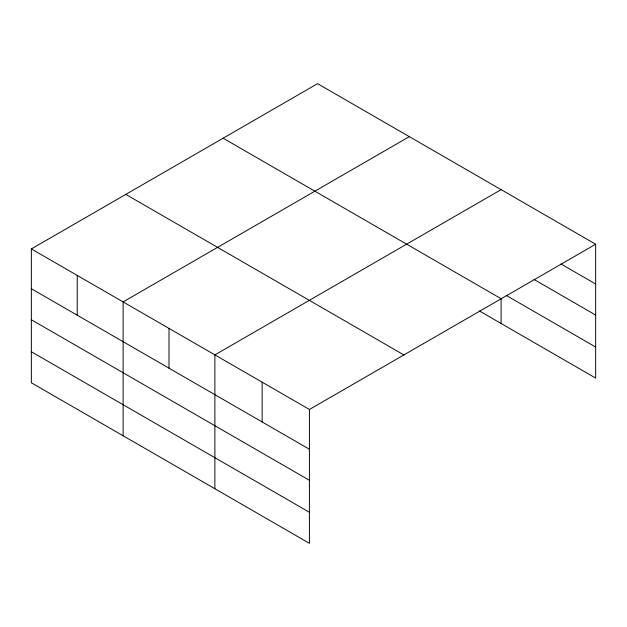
<?xml version="1.0" encoding="UTF-8"?>
<svg xmlns="http://www.w3.org/2000/svg" width="627" height="627" viewBox="0 0 627 627"><rect width="100%" height="100%" fill="white"/><g stroke="black" fill="none" stroke-linecap="round" stroke-linejoin="round"><path stroke-width="0.94" d="M31.35 248.927L309.424 409.47L309.424 543.327L31.35 382.776L31.35 248.927L317.575 83.673L595.65 244.224L595.65 378.073L479.412 310.968M409.337 136.655L123.111 301.908L123.111 435.757M501.106 189.636L214.881 354.882L214.881 488.739M309.424 409.47L595.65 244.224M561.04 264.022L595.65 284.007M534.024 279.47L595.65 315.052M506.169 295.372L595.65 347.029M223.118 138.206L501.192 298.758M125.808 194.394L403.882 354.937M31.35 288.71L309.424 449.253M31.35 319.754L309.424 480.298M31.35 351.739L309.424 512.283M501.106 298.264L501.106 323.493M262.157 382.18L262.157 421.963M169 328.399L169 368.182M77.231 275.418L77.231 315.201"/></g></svg>
